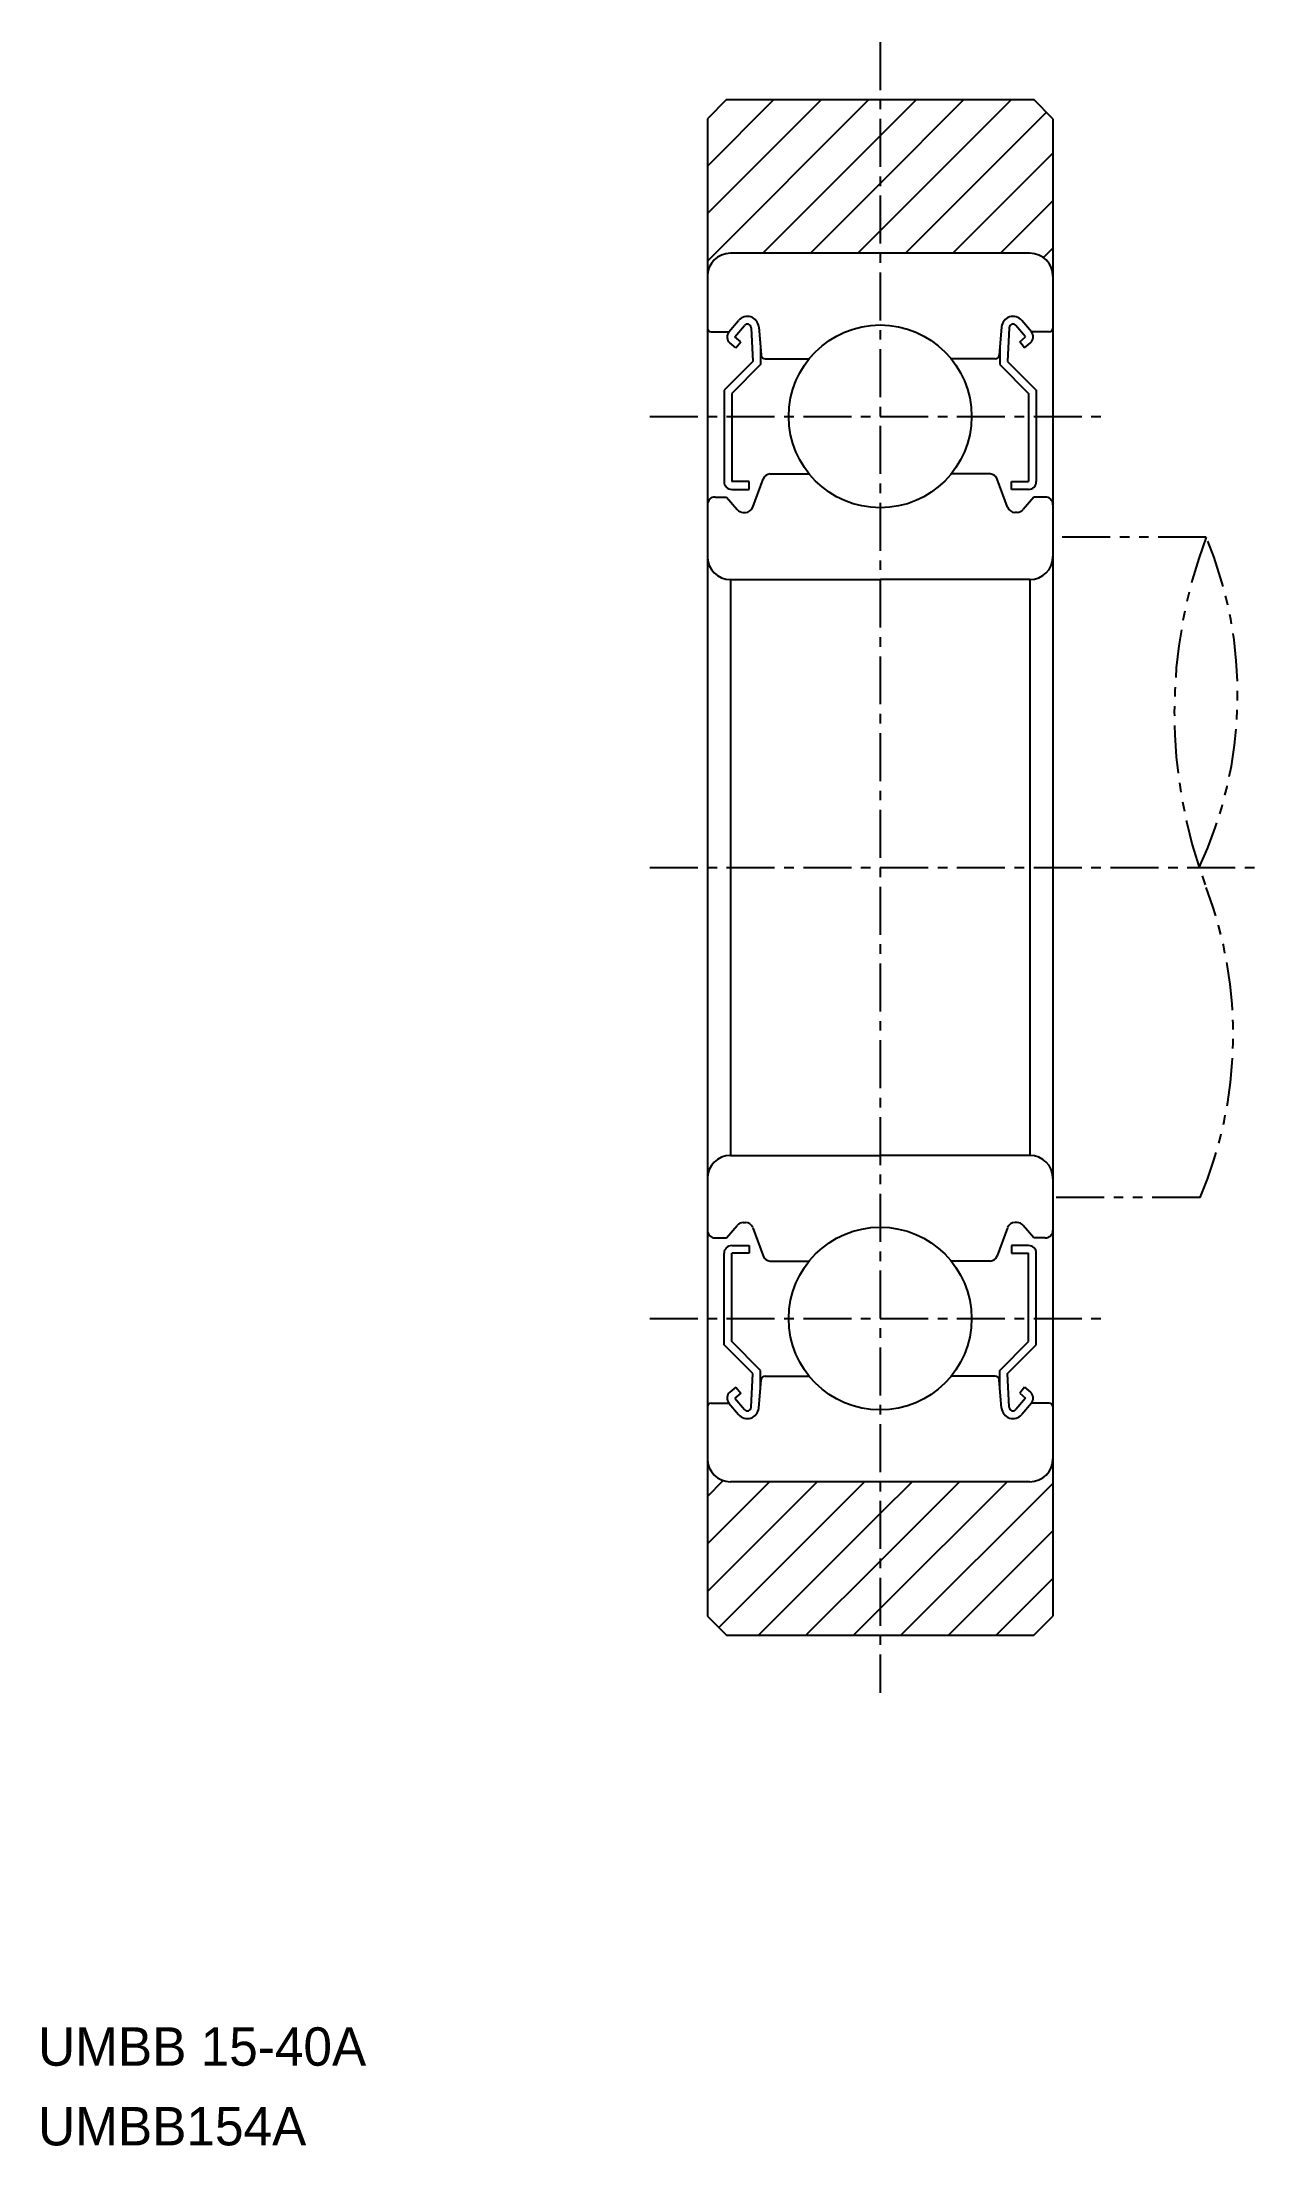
# Model space of a CAD drawing. Extents: x 31.8 to 63.6, y -15.6 to 39.2.
import ezdxf

# ---------------------------------------------------------------- set-up
doc = ezdxf.new("R2010")
doc.units = 0
doc.linetypes.add('CENTER', pattern=[2, 1.25, -0.25, 0.25, -0.25])
doc.linetypes.add('PHANTOM', pattern=[2.5, 1.25, -0.25, 0.25, -0.25, 0.25, -0.25])
doc.layers.get('0').update_dxf_attribs({"linetype": 'CONTINUOUS'})
doc.layers.add('CENTER', color=1, linetype='CENTER')

# ---------------------------------------------------------------- blocks, each defined once
blk = doc.blocks.new('*X2')
at = {"color": 0, "linetype": 'CONTINUOUS'}
for p, q in [((49.18, 33.449), (53.386, 37.656)), ((49.18, 34.687), (52.149, 37.656)), ((49.18, 35.924), (50.911, 37.656)), ((53.68, 34.237), (57.099, 37.656)), ((53.68, 35.474), (55.861, 37.656)), ((53.68, 36.712), (54.624, 37.656)), ((54.336, 33.656), (58.008, 37.328)), ((50.624, 33.656), (53.68, 36.712)), ((55.573, 33.656), (58.18, 36.262)), ((51.861, 33.656), (53.68, 35.474)), ((56.811, 33.656), (58.18, 35.025)), ((53.099, 33.656), (53.68, 34.237)), ((57.933, 33.541), (58.18, 33.787)), ((49.18, 1.276), (49.59, 1.687)), ((49.18, -1.199), (52.035, 1.656)), ((49.18, 0.038), (50.797, 1.656)), ((49.476, -2.14), (53.272, 1.656)), ((53.68, -1.649), (56.984, 1.656)), ((53.68, -0.411), (55.747, 1.656)), ((53.68, 0.826), (54.509, 1.656)), ((54.222, -2.344), (58.18, 1.614)), ((50.509, -2.344), (53.68, 0.826)), ((55.459, -2.344), (58.18, 0.376)), ((51.747, -2.344), (53.68, -0.411)), ((56.697, -2.344), (58.18, -0.861)), ((52.984, -2.344), (53.68, -1.649))]:
    blk.add_line(p, q, dxfattribs=at)

msp = doc.modelspace()

# ---------------------------------------------------------------- linework, layer by layer
at = {"color": 7, "linetype": 'CONTINUOUS'}
for p, q in [((49.68, 37.656), (49.18, 37.156)), ((49.68, 37.656), (57.68, 37.656)), ((58.18, 37.156), (57.68, 37.656)), ((49.18, 37.156), (49.18, -1.844)), ((58.18, 37.156), (58.18, -1.844)), ((53.68, 33.656), (49.78, 33.656)), ((57.58, 33.656), (53.68, 33.656)), ((49.74, 31.606), (49.989, 31.903)), ((57.619, 31.606), (57.37, 31.903)), ((49.28, 31.606), (49.74, 31.606)), ((49.918, 31.196), (49.764, 31.324)), ((49.893, 31.477), (50.143, 31.775)), ((50.046, 31.349), (49.893, 31.477)), ((49.918, 31.196), (50.046, 31.349)), ((50.319, 31.716), (50.363, 30.839)), ((50.518, 31.737), (50.582, 30.997)), ((56.841, 31.737), (56.777, 30.997)), ((57.04, 31.716), (56.997, 30.839)), ((57.467, 31.477), (57.216, 31.775)), ((57.314, 31.349), (57.467, 31.477)), ((57.442, 31.196), (57.314, 31.349)), ((57.442, 31.196), (57.595, 31.324)), ((58.08, 31.606), (57.62, 31.606)), ((50.363, 30.839), (49.613, 30.089)), ((50.563, 30.756), (49.813, 30.006)), ((50.563, 31.226), (50.563, 30.756)), ((50.682, 30.906), (51.83, 30.906)), ((56.677, 30.906), (55.529, 30.906)), ((56.797, 31.226), (56.797, 30.756)), ((56.797, 30.756), (57.547, 30.006)), ((56.997, 30.839), (57.747, 30.089)), ((49.613, 30.089), (49.613, 27.706)), ((49.813, 30.006), (49.813, 27.706)), ((57.547, 30.006), (57.547, 27.706)), ((57.747, 30.089), (57.747, 27.706)), ((50.263, 27.706), (49.813, 27.706)), ((49.813, 27.506), (50.263, 27.506)), ((50.263, 27.506), (50.263, 27.706)), ((50.361, 27.038), (50.63, 27.774)), ((50.818, 27.906), (51.83, 27.906)), ((56.541, 27.906), (55.529, 27.906)), ((56.998, 27.038), (56.729, 27.774)), ((57.097, 27.506), (57.097, 27.706)), ((57.097, 27.706), (57.547, 27.706)), ((57.547, 27.506), (57.097, 27.506)), ((49.38, 27.306), (49.68, 27.306)), ((49.68, 27.306), (49.955, 26.977)), ((50.108, 26.906), (50.173, 26.906)), ((57.251, 26.906), (57.186, 26.906)), ((57.68, 27.306), (57.404, 26.977)), ((57.98, 27.306), (57.68, 27.306)), ((49.18, 25.356), (49.18, 25.356)), ((49.78, 25.156), (53.68, 25.156)), ((49.78, 25.156), (49.78, 10.156)), ((57.58, 25.156), (53.68, 25.156)), ((57.58, 25.156), (57.58, 10.156)), ((49.18, 17.656), (49.18, 17.656)), ((49.78, 10.156), (53.68, 10.156)), ((57.58, 10.156), (53.68, 10.156)), ((49.68, 8.006), (49.955, 8.335)), ((50.108, 8.406), (50.173, 8.406)), ((50.361, 8.274), (50.63, 7.538)), ((56.998, 8.274), (56.729, 7.538)), ((57.251, 8.406), (57.186, 8.406)), ((57.68, 8.006), (57.404, 8.335)), ((49.38, 8.006), (49.68, 8.006)), ((49.813, 7.806), (50.263, 7.806)), ((50.263, 7.806), (50.263, 7.606)), ((57.547, 7.806), (57.097, 7.806)), ((57.097, 7.806), (57.097, 7.606)), ((57.98, 8.006), (57.68, 8.006)), ((49.613, 5.223), (49.613, 7.606)), ((50.263, 7.606), (49.813, 7.606)), ((49.813, 5.306), (49.813, 7.606)), ((50.818, 7.406), (51.83, 7.406)), ((56.541, 7.406), (55.529, 7.406)), ((57.097, 7.606), (57.547, 7.606)), ((57.547, 5.306), (57.547, 7.606)), ((57.747, 5.223), (57.747, 7.606)), ((50.363, 4.473), (49.613, 5.223)), ((50.563, 4.556), (49.813, 5.306)), ((56.797, 4.556), (57.547, 5.306)), ((56.997, 4.473), (57.747, 5.223)), ((50.319, 3.596), (50.363, 4.473)), ((50.563, 4.086), (50.563, 4.556)), ((50.682, 4.406), (51.83, 4.406)), ((56.677, 4.406), (55.529, 4.406)), ((56.797, 4.086), (56.797, 4.556)), ((57.04, 3.596), (56.997, 4.473)), ((49.918, 4.116), (49.764, 3.988)), ((50.046, 3.963), (49.893, 3.835)), ((49.918, 4.116), (50.046, 3.963)), ((50.518, 3.575), (50.582, 4.315)), ((56.841, 3.575), (56.777, 4.315)), ((57.442, 4.116), (57.314, 3.963)), ((57.314, 3.963), (57.467, 3.835)), ((57.442, 4.116), (57.595, 3.988)), ((49.28, 3.706), (49.74, 3.706)), ((49.74, 3.706), (49.989, 3.409)), ((49.893, 3.835), (50.143, 3.537)), ((57.467, 3.835), (57.216, 3.537)), ((57.619, 3.706), (57.37, 3.409)), ((58.08, 3.706), (57.62, 3.706)), ((53.68, 1.656), (49.78, 1.656)), ((57.58, 1.656), (53.68, 1.656)), ((49.18, -1.844), (49.68, -2.344)), ((57.68, -2.344), (58.18, -1.844)), ((49.68, -2.344), (57.68, -2.344))]:
    msp.add_line(p, q, dxfattribs=at)
at = {"color": 3, "linetype": 'PHANTOM'}
for p, q in [((62.173, 26.256), (58.18, 26.256)), ((62.013, 9.056), (58.18, 9.056))]:
    msp.add_line(p, q, dxfattribs=at)
at = {"color": 7, "linetype": 'CONTINUOUS'}
for centre in [(53.68, 29.406), (53.68, 5.906)]:
    msp.add_circle(centre, 2.381, dxfattribs=at)
for centre, radius, start, end in [((49.78, 33.056), 0.6, 90, 180), ((57.58, 33.056), 0.6, 360, 90), ((50.219, 31.711), 0.3, 4.9968, 140.0002), ((50.219, 31.711), 0.1, 2.8198, 140.0033), ((57.14, 31.711), 0.3, 39.9998, 175.0032), ((57.14, 31.711), 0.1, 39.9967, 177.1802), ((49.28, 31.706), 0.1, 180, 270), ((49.893, 31.477), 0.2, 140.0002, 230.0848), ((57.466, 31.477), 0.2, 309.9152, 39.9998), ((58.08, 31.706), 0.1, 270, 0), ((50.682, 31.006), 0.1, 184.9968, 269.9995), ((56.677, 31.006), 0.1, 270.0005, 355.0032), ((49.813, 27.706), 0.2, 180, 270), ((50.818, 27.706), 0.2, 90, 159.9919), ((56.541, 27.706), 0.2, 20.0081, 90), ((57.547, 27.706), 0.2, 270, 0), ((49.38, 27.106), 0.2, 90, 180), ((50.108, 27.106), 0.2, 219.9962, 270), ((50.173, 27.106), 0.2, 270, 339.9919), ((57.186, 27.106), 0.2, 200.0081, 270), ((57.251, 27.106), 0.2, 270, 320.0038), ((57.98, 27.106), 0.2, 0, 90), ((49.78, 25.756), 0.6, 180, 270), ((57.58, 25.756), 0.6, 270, 360), ((49.78, 9.556), 0.6, 90, 180), ((57.58, 9.556), 0.6, 0, 90), ((50.108, 8.206), 0.2, 90, 140.0038), ((50.173, 8.206), 0.2, 20.0081, 90), ((57.186, 8.206), 0.2, 90, 159.9919), ((57.251, 8.206), 0.2, 39.9962, 90), ((49.38, 8.206), 0.2, 180, 270), ((49.813, 7.606), 0.2, 90, 180), ((57.547, 7.606), 0.2, 0, 90), ((57.98, 8.206), 0.2, 270, 0), ((50.818, 7.606), 0.2, 200.0081, 270), ((56.541, 7.606), 0.2, 270, 339.9919), ((50.682, 4.306), 0.1, 90.0005, 175.0032), ((56.677, 4.306), 0.1, 4.9968, 89.9995), ((49.893, 3.835), 0.2, 129.9152, 219.9998), ((57.466, 3.835), 0.2, 320.0002, 50.0848), ((49.28, 3.606), 0.1, 90, 180), ((50.219, 3.601), 0.3, 219.9998, 355.0032), ((50.219, 3.601), 0.1, 219.9967, 357.1802), ((57.14, 3.601), 0.3, 184.9968, 320.0002), ((57.14, 3.601), 0.1, 182.8198, 320.0033), ((58.08, 3.606), 0.1, 0, 90), ((49.78, 2.256), 0.6, 180, 270), ((57.58, 2.256), 0.6, 270, 0)]:
    msp.add_arc(centre, radius, start, end, dxfattribs=at)
at = {"color": 3, "linetype": 'PHANTOM'}
for centre, radius, start, end in [((74.267, 21.695), 12.925, 159.3366, 200.6634), ((52.365, 22.164), 10.628, 334.9015, 22.6462), ((52.041, 13.295), 10.835, 336.9684, 20.7519)]:
    msp.add_arc(centre, radius, start, end, dxfattribs=at)
at = {"layer": 'CENTER', "color": 1, "linetype": 'CENTER'}
for p, q in [((53.68, 39.156), (53.68, -3.844)), ((47.68, 29.406), (59.68, 29.406)), ((47.68, 17.656), (63.624, 17.656)), ((47.68, 5.906), (59.68, 5.906))]:
    msp.add_line(p, q, dxfattribs=at)

# ---------------------------------------------------------------- block references
at = {"color": 3, "linetype": 'CONTINUOUS'}
msp.add_blockref('*X2', (0, 0), dxfattribs=at)

# ---------------------------------------------------------------- texts
at = {"color": 7, "linetype": 'CONTINUOUS'}
for s, p in [('UMBB 15-40A', (31.745, -13.555)), ('UMBB154A', (31.745, -15.63))]:
    msp.add_text(s, height=1, dxfattribs=at).set_placement(p)

doc.saveas('drawing.dxf')
